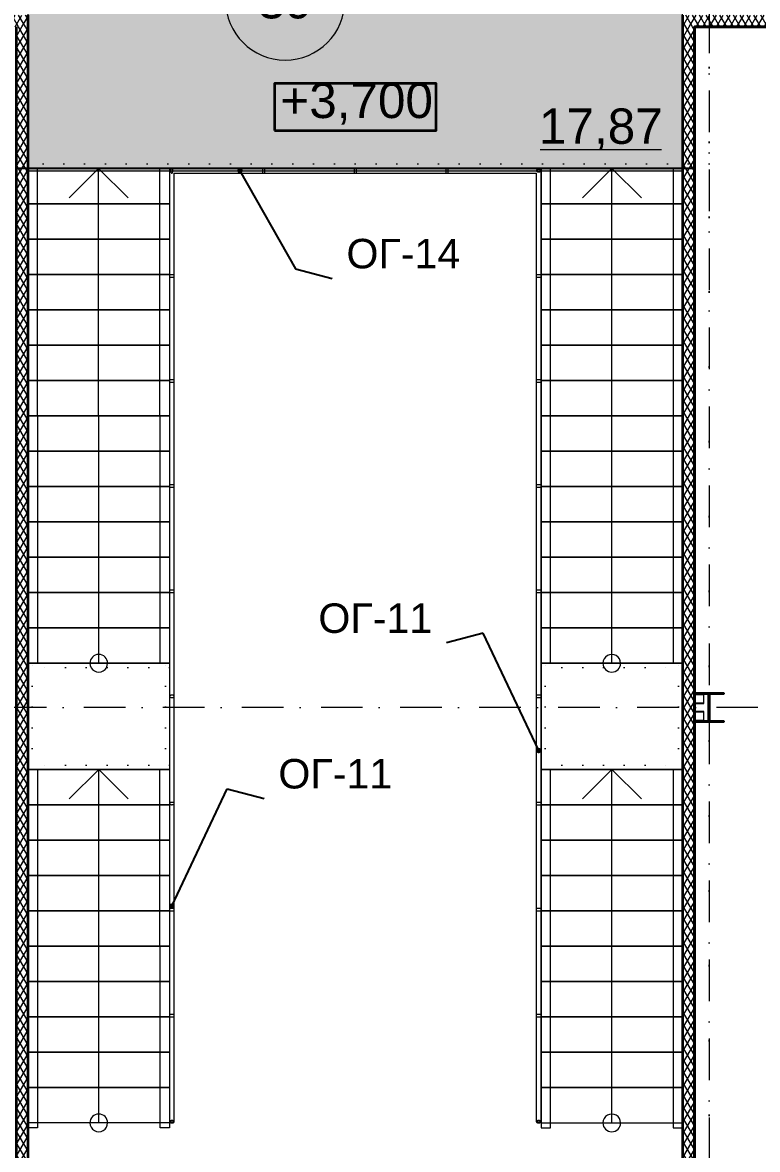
# Model space of a CAD drawing. Header units: millimetres. Extents: x -10605 to 103276, y -15987 to 52426.
# Drawn here: x 46179 to 52410, y 2250 to 11812 of the extents above; entities that cross this region are included whole.
import ezdxf
from ezdxf.enums import TextEntityAlignment as Align

# ---------------------------------------------------------------- set-up
doc = ezdxf.new("R2010")
doc.units = ezdxf.units.MM
doc.header["$MEASUREMENT"] = 0
for name, pattern in [('Dot & Dashed', [670.277762, 352.777767, -176.388884, 0, -141.111112]), ('Крупный пунктир', [634.99999, 0, -634.99999]), ('Пунктирная', [176.388884, 0, -176.388884])]:
    doc.linetypes.add(name, pattern=pattern)
for name, color, linetype, lineweight in [('0_Ном._пера__200', 7, 'Continuous', 0), ('0_Ном._пера__98', 7, 'Continuous', 25), ('Лестницы_Ном._пера__100', 7, 'Continuous', 9), ('Металлический каркас здания_Ном._пера__200', 7, 'Continuous', 0), ('Металлический каркас здания_Ном._пера__98', 7, 'Continuous', 25), ('Металлический каркас здания_Ном._пера__99', 7, 'Continuous', 15), ('Оси_Ном._пера__200', 7, 'Continuous', 0), ('Отделочный_маркеры отделки_Ном._пера__200', 7, 'Continuous', 0), ('Паспорта Зон Archicad_Ном._пера__100', 7, 'Continuous', 9), ('Стены _Ном._пера__97', 7, 'Continuous', 35), ('Стены _Ном._пера__98', 7, 'Continuous', 25)]:
    doc.layers.add(name, color=color, linetype=linetype, lineweight=lineweight)
for name, color, linetype, lineweight, true_color in [('0_Ном._пера__92', 7, 'Continuous', 20, 0xc2e9e9e9), ('Зоны_Ном._пера__121', 7, 'Continuous', 35, 0xc2deab72), ('Зоны_Ном._пера__2', 7, 'Continuous', 0, 0xc2747474)]:
    doc.layers.add(name, color=color, linetype=linetype, lineweight=lineweight, true_color=true_color)
for name, color, linetype in [('Зоны', 7, 'Continuous'), ('Лестницы', 7, 'Continuous'), ('Металлический каркас здания', 7, 'Continuous'), ('Оси', 7, 'Continuous'), ('Стены', 7, 'Continuous')]:
    doc.layers.add(name, color=color, linetype=linetype)
doc.styles.add('РЎР“Р•РќР•Р\xa0РР\xa0_РЎРўРР›Р¬_1', font='arial.ttf')
doc.dimstyles.new('СГЕНЕРИР_СТИЛЬ__1', dxfattribs={"dimtxt": 0.18, "dimasz": 91.2, "dimexe": 0.18, "dimexo": 0.0625, "dimgap": 0.09, "dimtad": 0, "dimtih": 1, "dimtoh": 1, "dimdec": 4, "dimzin": 0, "dimdsep": 46, "dimcen": 0.09, "dimadec": 0, "dimazin": 0, "dimtfac": 1, "dimtdec": 4, "dimtmove": 0, "dimatfit": 3, "dimldrblk": 'ARROWHEAD_11', "dimfxl": 1, "dimtolj": 1, "dimtzin": 0, "dimarcsym": 0})
pattern_1 = [(60, (0, 0), (-43.30127, 25), []), (120, (0, 0), (43.30127, 25), [])]
pattern_2 = [(90, (0, 0), (-60, 0), [])]

# ---------------------------------------------------------------- blocks, each defined once
blk = doc.blocks.new('Перекрытие_1', base_point=(98125, 40125))
at = {"layer": '0_Ном._пера__200', "color": 7, "linetype": 'Continuous', "lineweight": 0, "flags": 128}
blk.add_lwpolyline([(98125, 40125), (51875, 40125), (51875, 29425), (46122.5, 29425), (46122.5, 40125), (-125, 40125), (-125, -125), (46125, -125), (46125, 10574.9), (51875, 10574.9), (51875, -125), (98125, -125)], close=True, dxfattribs=at)
blk = doc.blocks.new('Стена_2', base_point=(46125, -125))
at = {"layer": 'Стены', "linetype": 'Continuous', "lineweight": 0, "true_color": 0x000000}
h = blk.add_hatch(dxfattribs=at)
h.set_pattern_fill('Batt_Insulation__3_', color=18, style=0, pattern_type=2)
h.set_pattern_definition(pattern_1)
h.paths.add_polyline_path([(46225, -125), (46225, 11775), (46125, 11775), (46125, -125)])
at = {"layer": 'Стены _Ном._пера__97', "color": 7, "linetype": 'Continuous', "lineweight": 35, "flags": 128}
for points in [[(46125, 11775), (46125, -125)], [(46225, -125), (46225, 11775)]]:
    blk.add_lwpolyline(points, dxfattribs=at)
blk = doc.blocks.new('Стена_5', base_point=(51875, 11775))
at = {"layer": 'Стены', "linetype": 'Continuous', "lineweight": 0, "true_color": 0x000000}
h = blk.add_hatch(dxfattribs=at)
h.set_pattern_fill('Batt_Insulation__3_', color=18, style=0, pattern_type=2)
h.set_pattern_definition(pattern_1)
h.paths.add_polyline_path([(51775, 11775), (51775, -125), (51875, -125), (51875, 11775)])
at = {"layer": 'Стены _Ном._пера__97', "color": 7, "linetype": 'Continuous', "lineweight": 35, "flags": 128}
for points in [[(51775, 11775), (51775, -125)], [(51875, -125), (51875, 11775)]]:
    blk.add_lwpolyline(points, dxfattribs=at)
blk = doc.blocks.new('Конструктор Кровли 27')
at = {"layer": '0_Ном._пера__92', "color": 254, "linetype": 'Continuous', "lineweight": 20, "true_color": 0xe9e9e9, "flags": 128}
blk.add_lwpolyline([(0, 46122.5), (0, 0), (40000, 0), (40000, 46125), (29425.1, 46125), (29425.1, 51875), (40000, 51875), (40000, 98000), (0, 98000), (0, 51875), (10575, 51875), (10575, 46122.5)], close=True, dxfattribs=at)
blk = doc.blocks.new('Колонна SHS ГК 27')
at = {"layer": 'Металлический каркас здания_Ном._пера__99', "linetype": 'Continuous', "lineweight": 0, "true_color": 0xffffff}
h = blk.add_hatch(dxfattribs=at)
h.set_pattern_fill('Barabбs_tйglakц_бllу', style=0, pattern_type=2)
h.set_pattern_definition(pattern_2)
h.paths.add_polyline_path([(-40, -40), (40, -40), (40, 40), (-40, 40)])
h.paths.add_polyline_path([(-36.4, -36.4), (-36.4, 36.4), (36.4, 36.4), (36.4, -36.4)], flags=0)
at = {"layer": 'Металлический каркас здания_Ном._пера__99', "color": 7, "linetype": 'Continuous', "lineweight": 15}
for p, q in [((40, 40), (-40, 40)), ((-40, 40), (-40, -40)), ((-36.4, -36.4), (-36.4, 36.4)), ((-36.4, 36.4), (36.4, 36.4)), ((36.4, 36.4), (36.4, -36.4)), ((40, -40), (40, 40)), ((-40, -40), (40, -40)), ((36.4, -36.4), (-36.4, -36.4))]:
    blk.add_line(p, q, dxfattribs=at)
blk = doc.blocks.new('Швеллеp 8240-89 27')
at = {"layer": 'Металлический каркас здания_Ном._пера__200', "color": 7, "linetype": 'Пунктирная', "lineweight": 0}
blk.add_line((0, 0), (6000, 0), dxfattribs=at)
blk = doc.blocks.new('Швеллеp 8240-89 27_2')
at = {"layer": 'Металлический каркас здания_Ном._пера__200', "color": 7, "linetype": 'Пунктирная', "lineweight": 0}
blk.add_line((0, 0), (1200, 0), dxfattribs=at)
blk = doc.blocks.new('Швеллеp 8240-89 27_3')
at = {"layer": 'Металлический каркас здания_Ном._пера__200', "color": 7, "linetype": 'Пунктирная', "lineweight": 0}
blk.add_line((0, 0), (900, 0), dxfattribs=at)
blk = doc.blocks.new('Лестничная площадка_39_36', base_point=(49000, 12159.5))
at = {"layer": 'Зоны_Ном._пера__2', "linetype": 'Continuous', "lineweight": 0, "true_color": 0x1d1d1d}
blk.add_hatch(color=250, dxfattribs=at).paths.add_polyline_path([(46224.4, 13775), (46224.4, 10554.9), (51775, 10554.9), (51775, 13775)])
at = {"layer": 'Паспорта Зон Archicad_Ном._пера__100', "color": 7, "linetype": 'Continuous', "lineweight": 9}
blk.add_line((50567.4, 10733.9), (51597, 10733.9), dxfattribs=at)
for start, end in [(0, 180), (180, 0)]:
    blk.add_arc((48406.1, 12000), 505.7, start, end, dxfattribs=at)
at = {"layer": 'Паспорта Зон Archicad_Ном._пера__100', "color": 7, "lineweight": 9, "style": 'РЎР“Р•РќР•Р\xa0РР\xa0_РЎРўРР›Р¬_1'}
for tag, p in [('ROOM_NUMBER', (48406.1, 11997.4)), ('ROOM_AREA', (51082.2, 10933.3))]:
    blk.add_attdef(tag, text='', height=300, dxfattribs=at).set_placement(p, align=Align.MIDDLE_CENTER)
blk = doc.blocks.new('Перекрытие_23', base_point=(46224.7, 6375))
at = {"layer": '0_Ном._пера__200', "color": 7, "linetype": 'Continuous', "lineweight": 0, "flags": 128}
blk.add_lwpolyline([(46224.7, 6375), (47424.7, 6375.1), (47424.8, 5475.1), (46224.8, 5475.1)], close=True, dxfattribs=at)
blk = doc.blocks.new('Перекрытие_24', base_point=(51775.3, 6375))
at = {"layer": '0_Ном._пера__200', "color": 7, "linetype": 'Continuous', "lineweight": 0, "flags": 128}
blk.add_lwpolyline([(51775.3, 6375), (50575.3, 6375.1), (50575.2, 5475.1), (51775.2, 5475.1)], close=True, dxfattribs=at)
blk = doc.blocks.new('Лестница_7')
at = {"layer": 'Лестницы_Ном._пера__100', "color": 7, "linetype": 'Continuous', "lineweight": 9}
for p, q in [((46224.2, 5475), (47424.2, 5475.4)), ((46225.1, 2475), (46224.2, 5475)), ((46224.2, 5475), (46304.2, 5475)), ((46224.3, 5175), (46224.2, 5475)), ((46304.2, 5475), (46305.1, 2475)), ((46824.2, 5475.2), (46574.3, 5225.1)), ((46824.3, 5175.2), (46824.2, 5475.2)), ((47074.3, 5225.2), (46824.2, 5475.2)), ((47344.2, 5475.3), (47424.2, 5475.4)), ((47345.1, 2475.4), (47344.2, 5475.3)), ((47424.2, 5475.4), (47425.1, 2475.4)), ((47424.2, 5475.4), (47424.3, 5175.4)), ((46224.3, 5175), (47424.3, 5175.4)), ((47424.3, 5175.4), (46224.3, 5175)), ((46224.4, 4875), (46224.3, 5175)), ((46825, 2775.2), (46824.3, 5175.2)), ((47424.3, 5175.4), (47424.4, 4875.4)), ((46224.4, 4875), (47424.4, 4875.4)), ((47424.4, 4875.4), (46224.4, 4875)), ((46224.4, 4575), (46224.4, 4875)), ((47424.4, 4875.4), (47424.4, 4575.4)), ((46224.4, 4575), (47424.4, 4575.4)), ((47424.4, 4575.4), (46224.4, 4575)), ((46224.5, 4275), (46224.4, 4575)), ((47424.4, 4575.4), (47424.5, 4275.4)), ((46224.5, 4275), (47424.5, 4275.4)), ((47424.5, 4275.4), (46224.5, 4275)), ((46224.6, 3975), (46224.5, 4275)), ((47424.5, 4275.4), (47424.6, 3975.4)), ((46224.6, 3975), (47424.6, 3975.4)), ((47424.6, 3975.4), (46224.6, 3975)), ((46224.7, 3675), (46224.6, 3975)), ((47424.6, 3975.4), (47424.7, 3675.4)), ((46224.7, 3675), (47424.7, 3675.4)), ((47424.7, 3675.4), (46224.7, 3675)), ((46224.8, 3375), (46224.7, 3675)), ((47424.7, 3675.4), (47424.8, 3375.4)), ((46224.8, 3375), (47424.8, 3375.4)), ((47424.8, 3375.4), (46224.8, 3375)), ((46224.9, 3075), (46224.8, 3375)), ((47424.8, 3375.4), (47424.9, 3075.4)), ((46224.9, 3075), (47424.9, 3075.4)), ((47424.9, 3075.4), (46224.9, 3075)), ((46225, 2775), (46224.9, 3075)), ((47424.9, 3075.4), (47425, 2775.4)), ((46225, 2775), (47425, 2775.4)), ((47425, 2775.4), (46225, 2775)), ((46225.1, 2475), (46225, 2775)), ((46825.1, 2475.2), (46825, 2775.2)), ((47425, 2775.4), (47425.1, 2475.4)), ((47425.1, 2475.4), (46225.1, 2475)), ((46225.1, 2434.3), (46225.1, 2475)), ((46305.1, 2434.3), (46225.1, 2434.3)), ((46305.1, 2475), (46305.1, 2434.3)), ((47345.1, 2475.3), (47345.1, 2475.4)), ((47345.1, 2434.6), (47345.1, 2475.3)), ((47425.1, 2434.6), (47345.1, 2434.6)), ((47425.1, 2475.4), (47425.1, 2475.4)), ((47425.1, 2475.4), (47425.1, 2434.6)), ((47425.1, 2475.4), (47425.1, 2475.4))]:
    blk.add_line(p, q, dxfattribs=at)
for start, end in [(0.00869, 180.00869), (180.00869, 0.00869)]:
    blk.add_arc((46825.1, 2475.2), 75, start, end, dxfattribs=at)
blk = doc.blocks.new('Лестница_8')
at = {"layer": 'Лестницы_Ном._пера__100', "color": 7, "linetype": 'Continuous', "lineweight": 9}
for p, q in [((46223.8, 10575), (47423.8, 10575.4)), ((46225.1, 6376), (46223.8, 10575)), ((46223.8, 10575), (46303.8, 10575)), ((46223.9, 10275), (46223.8, 10575)), ((46303.8, 10575), (46305.1, 6376)), ((46823.8, 10575.2), (46573.9, 10325.1)), ((46823.9, 10275.2), (46823.8, 10575.2)), ((47073.9, 10325.2), (46823.8, 10575.2)), ((47343.8, 10575.3), (47423.8, 10575.4)), ((47345.1, 6376.3), (47343.8, 10575.3)), ((47423.8, 10575.4), (47425.1, 6376.4)), ((47423.8, 10575.4), (47423.9, 10275.4)), ((46223.9, 10275), (47423.9, 10275.4)), ((47423.9, 10275.4), (46223.9, 10275)), ((46224, 9975), (46223.9, 10275)), ((46825, 6675.2), (46823.9, 10275.2)), ((47423.9, 10275.4), (47424, 9975.4)), ((46224, 9975), (47424, 9975.4)), ((47424, 9975.4), (46224, 9975)), ((46224.1, 9675), (46224, 9975)), ((47424, 9975.4), (47424.1, 9675.4)), ((46224.1, 9675), (47424.1, 9675.4)), ((47424.1, 9675.4), (46224.1, 9675)), ((46224.2, 9375), (46224.1, 9675)), ((47424.1, 9675.4), (47424.2, 9375.4)), ((46224.2, 9375), (47424.2, 9375.4)), ((47424.2, 9375.4), (46224.2, 9375)), ((46224.3, 9075), (46224.2, 9375)), ((47424.2, 9375.4), (47424.3, 9075.4)), ((46224.3, 9075), (47424.3, 9075.4)), ((47424.3, 9075.4), (46224.3, 9075)), ((46224.4, 8775), (46224.3, 9075)), ((47424.3, 9075.4), (47424.4, 8775.4)), ((46224.4, 8775), (47424.4, 8775.4)), ((47424.4, 8775.4), (46224.4, 8775)), ((46224.4, 8475), (46224.4, 8775)), ((47424.4, 8775.4), (47424.4, 8475.4)), ((46224.4, 8475), (47424.4, 8475.4)), ((47424.4, 8475.4), (46224.4, 8475)), ((46224.5, 8175), (46224.4, 8475)), ((47424.4, 8475.4), (47424.5, 8175.4)), ((46224.5, 8175), (47424.5, 8175.4)), ((47424.5, 8175.4), (46224.5, 8175)), ((46224.6, 7875), (46224.5, 8175)), ((47424.5, 8175.4), (47424.6, 7875.4)), ((46224.6, 7875), (47424.6, 7875.4)), ((47424.6, 7875.4), (46224.6, 7875)), ((46224.7, 7575), (46224.6, 7875)), ((47424.6, 7875.4), (47424.7, 7575.4)), ((46224.7, 7575), (47424.7, 7575.4)), ((47424.7, 7575.4), (46224.7, 7575)), ((46224.8, 7275), (46224.7, 7575)), ((47424.7, 7575.4), (47424.8, 7275.4)), ((46224.8, 7275), (47424.8, 7275.4)), ((47424.8, 7275.4), (46224.8, 7275)), ((46224.9, 6975), (46224.8, 7275)), ((47424.8, 7275.4), (47424.9, 6975.4)), ((46224.9, 6975), (47424.9, 6975.4)), ((47424.9, 6975.4), (46224.9, 6975)), ((46225, 6675), (46224.9, 6975)), ((47424.9, 6975.4), (47425, 6675.4)), ((46225, 6675), (47425, 6675.4)), ((47425, 6675.4), (46225, 6675)), ((46225.1, 6375), (46225, 6675)), ((46825.1, 6375.2), (46825, 6675.2)), ((47425, 6675.4), (47425.1, 6375.4)), ((46305.1, 6376), (46225.1, 6376)), ((47425.1, 6375.4), (46225.1, 6375)), ((47425.1, 6376.4), (47345.1, 6376.3)), ((47425.1, 6375.4), (47425.1, 6375.4))]:
    blk.add_line(p, q, dxfattribs=at)
for start, end in [(0.00869, 180.00869), (180.00869, 0.00869)]:
    blk.add_arc((46825.1, 6375.2), 75, start, end, dxfattribs=at)
blk = doc.blocks.new('Лестница_9')
at = {"layer": 'Лестницы_Ном._пера__100', "color": 7, "linetype": 'Continuous', "lineweight": 9}
for p, q in [((50575.8, 5475.4), (50574.9, 2475.4)), ((50575.8, 5475.4), (50575.7, 5175.4)), ((50655.8, 5475.3), (50575.8, 5475.4)), ((51775.8, 5475), (50575.8, 5475.4)), ((50654.9, 2475.4), (50655.8, 5475.3)), ((50925.7, 5225.2), (51175.8, 5475.2)), ((51175.7, 5175.2), (51175.8, 5475.2)), ((51175.8, 5475.2), (51425.7, 5225.1)), ((51695.8, 5475), (51694.9, 2475)), ((51775.8, 5475), (51695.8, 5475)), ((51774.9, 2475), (51775.8, 5475)), ((51775.7, 5175), (51775.8, 5475)), ((50575.7, 5175.4), (50575.6, 4875.4)), ((51775.7, 5175), (50575.7, 5175.4)), ((50575.7, 5175.4), (51775.7, 5175)), ((51175, 2775.2), (51175.7, 5175.2)), ((51775.6, 4875), (51775.7, 5175)), ((51775.6, 4875), (50575.6, 4875.4)), ((50575.6, 4875.4), (50575.6, 4575.4)), ((50575.6, 4875.4), (51775.6, 4875)), ((51775.6, 4575), (51775.6, 4875)), ((50575.6, 4575.4), (50575.5, 4275.4)), ((51775.6, 4575), (50575.6, 4575.4)), ((50575.6, 4575.4), (51775.6, 4575)), ((51775.5, 4275), (51775.6, 4575)), ((50575.5, 4275.4), (50575.4, 3975.4)), ((51775.5, 4275), (50575.5, 4275.4)), ((50575.5, 4275.4), (51775.5, 4275)), ((51775.4, 3975), (51775.5, 4275)), ((50575.4, 3975.4), (50575.3, 3675.4)), ((51775.4, 3975), (50575.4, 3975.4)), ((50575.4, 3975.4), (51775.4, 3975)), ((51775.3, 3675), (51775.4, 3975)), ((50575.3, 3675.4), (50575.2, 3375.4)), ((51775.3, 3675), (50575.3, 3675.4)), ((50575.3, 3675.4), (51775.3, 3675)), ((51775.2, 3375), (51775.3, 3675)), ((50575.2, 3375.4), (50575.1, 3075.4)), ((51775.2, 3375), (50575.2, 3375.4)), ((50575.2, 3375.4), (51775.2, 3375)), ((51775.1, 3075), (51775.2, 3375)), ((50575.1, 3075.4), (50575, 2775.4)), ((51775.1, 3075), (50575.1, 3075.4)), ((50575.1, 3075.4), (51775.1, 3075)), ((51775, 2775), (51775.1, 3075)), ((50575, 2775.4), (50574.9, 2475.4)), ((51775, 2775), (50575, 2775.4)), ((50575, 2775.4), (51775, 2775)), ((51174.9, 2475.2), (51175, 2775.2)), ((51774.9, 2475), (51775, 2775)), ((50574.9, 2475.4), (50574.9, 2475.4)), ((50574.9, 2475.4), (50574.9, 2434.6)), ((50574.9, 2475.4), (50574.9, 2475.4)), ((50574.9, 2475.4), (51774.9, 2475)), ((50574.9, 2434.6), (50654.9, 2434.6)), ((50654.9, 2475.3), (50654.9, 2475.4)), ((50654.9, 2434.6), (50654.9, 2475.3)), ((51694.9, 2475), (51694.9, 2434.3)), ((51694.9, 2434.3), (51774.9, 2434.3)), ((51774.9, 2434.3), (51774.9, 2475))]:
    blk.add_line(p, q, dxfattribs=at)
for start, end in [(359.99131, 179.99131), (179.99131, 359.99131)]:
    blk.add_arc((51174.9, 2475.2), 75, start, end, dxfattribs=at)
blk = doc.blocks.new('Лестница_10')
at = {"layer": 'Лестницы_Ном._пера__100', "color": 7, "linetype": 'Continuous', "lineweight": 9}
for p, q in [((50576.2, 10575.4), (50574.9, 6376.4)), ((50576.2, 10575.4), (50576.1, 10275.4)), ((50656.2, 10575.3), (50576.2, 10575.4)), ((51776.2, 10575), (50576.2, 10575.4)), ((50654.9, 6376.3), (50656.2, 10575.3)), ((50926.1, 10325.2), (51176.2, 10575.2)), ((51176.1, 10275.2), (51176.2, 10575.2)), ((51176.2, 10575.2), (51426.1, 10325.1)), ((51696.2, 10575), (51694.9, 6376)), ((51776.2, 10575), (51696.2, 10575)), ((51774.9, 6376), (51776.2, 10575)), ((51776.1, 10275), (51776.2, 10575)), ((50576.1, 10275.4), (50576, 9975.4)), ((51776.1, 10275), (50576.1, 10275.4)), ((50576.1, 10275.4), (51776.1, 10275)), ((51175, 6675.2), (51176.1, 10275.2)), ((51776, 9975), (51776.1, 10275)), ((50576, 9975.4), (50575.9, 9675.4)), ((51776, 9975), (50576, 9975.4)), ((50576, 9975.4), (51776, 9975)), ((51775.9, 9675), (51776, 9975)), ((50575.9, 9675.4), (50575.8, 9375.4)), ((51775.9, 9675), (50575.9, 9675.4)), ((50575.9, 9675.4), (51775.9, 9675)), ((51775.8, 9375), (51775.9, 9675)), ((50575.8, 9375.4), (50575.7, 9075.4)), ((51775.8, 9375), (50575.8, 9375.4)), ((50575.8, 9375.4), (51775.8, 9375)), ((51775.7, 9075), (51775.8, 9375)), ((50575.7, 9075.4), (50575.6, 8775.4)), ((51775.7, 9075), (50575.7, 9075.4)), ((50575.7, 9075.4), (51775.7, 9075)), ((51775.6, 8775), (51775.7, 9075)), ((51775.6, 8775), (50575.6, 8775.4)), ((50575.6, 8775.4), (50575.6, 8475.4)), ((50575.6, 8775.4), (51775.6, 8775)), ((51775.6, 8475), (51775.6, 8775)), ((50575.6, 8475.4), (50575.5, 8175.4)), ((51775.6, 8475), (50575.6, 8475.4)), ((50575.6, 8475.4), (51775.6, 8475)), ((51775.5, 8175), (51775.6, 8475)), ((50575.5, 8175.4), (50575.4, 7875.4)), ((51775.5, 8175), (50575.5, 8175.4)), ((50575.5, 8175.4), (51775.5, 8175)), ((51775.4, 7875), (51775.5, 8175)), ((50575.4, 7875.4), (50575.3, 7575.4)), ((51775.4, 7875), (50575.4, 7875.4)), ((50575.4, 7875.4), (51775.4, 7875)), ((51775.3, 7575), (51775.4, 7875)), ((50575.3, 7575.4), (50575.2, 7275.4)), ((51775.3, 7575), (50575.3, 7575.4)), ((50575.3, 7575.4), (51775.3, 7575)), ((51775.2, 7275), (51775.3, 7575)), ((50575.2, 7275.4), (50575.1, 6975.4)), ((51775.2, 7275), (50575.2, 7275.4)), ((50575.2, 7275.4), (51775.2, 7275)), ((51775.1, 6975), (51775.2, 7275)), ((50575.1, 6975.4), (50575, 6675.4)), ((51775.1, 6975), (50575.1, 6975.4)), ((50575.1, 6975.4), (51775.1, 6975)), ((51775, 6675), (51775.1, 6975)), ((50575, 6675.4), (50574.9, 6375.4)), ((51775, 6675), (50575, 6675.4)), ((50575, 6675.4), (51775, 6675)), ((51174.9, 6375.2), (51175, 6675.2)), ((51774.9, 6375), (51775, 6675)), ((50574.9, 6376.4), (50654.9, 6376.3)), ((50574.9, 6375.4), (50574.9, 6375.4)), ((50574.9, 6375.4), (51774.9, 6375)), ((51694.9, 6376), (51774.9, 6376))]:
    blk.add_line(p, q, dxfattribs=at)
for start, end in [(359.99131, 179.99131), (179.99131, 359.99131)]:
    blk.add_arc((51174.9, 6375.2), 75, start, end, dxfattribs=at)
blk = doc.blocks.new('Стена_84', base_point=(51775, 11775))
at = {"layer": 'Стены', "linetype": 'Continuous', "lineweight": 0, "true_color": 0x000000}
h = blk.add_hatch(dxfattribs=at)
h.set_pattern_fill('Batt_Insulation__3_', color=18, style=0, pattern_type=2)
h.set_pattern_definition(pattern_1)
h.paths.add_polyline_path([(51775, 11775), (54495, 11775), (54495, 11875), (51775, 11875)])
at = {"layer": 'Стены _Ном._пера__97', "color": 7, "linetype": 'Continuous', "lineweight": 35, "flags": 128}
for points in [[(51775, 11875), (51775, 11775)], [(51875, 11775), (54495, 11775)]]:
    blk.add_lwpolyline(points, dxfattribs=at)
blk = doc.blocks.new('Стена_88', base_point=(46225, 11775))
at = {"layer": 'Стены', "linetype": 'Continuous', "lineweight": 0, "true_color": 0x000000}
h = blk.add_hatch(dxfattribs=at)
h.set_pattern_fill('Batt_Insulation__3_', color=18, style=0, pattern_type=2)
h.set_pattern_definition(pattern_1)
h.paths.add_polyline_path([(46225, 11875), (43505, 11875), (43505, 11775), (46225, 11775)])
at = {"layer": 'Стены _Ном._пера__97', "color": 7, "linetype": 'Continuous', "lineweight": 35, "flags": 128}
blk.add_lwpolyline([(46225, 11775), (46225, 11875)], dxfattribs=at)
blk = doc.blocks.new('Ограждение_3')
at = {"layer": 'Лестницы_Ном._пера__100', "color": 7, "linetype": 'Continuous', "lineweight": 9}
for p, q in [((50575, 10575), (47424.4, 10575)), ((50575, 10575), (47424.4, 10575)), ((47424.4, 10575), (47424.7, 6094.8)), ((47424.4, 10575), (47424.7, 6094.8)), ((50575, 10575), (47424.4, 10575)), ((47424.4, 10575), (47424.7, 6094.8)), ((50575, 10575), (47424.4, 10575)), ((50575, 10575), (47424.4, 10575)), ((47424.4, 10575), (47424.7, 6094.8)), ((47424.4, 10575), (47424.7, 6094.8)), ((47464.4, 10535), (50535, 10535)), ((47464.4, 10535), (50535, 10535)), ((47464.7, 6094.8), (47464.4, 10535)), ((47464.7, 6094.8), (47464.4, 10535)), ((47464.4, 10535), (50535, 10535)), ((47464.7, 6094.8), (47464.4, 10535)), ((47464.4, 10535), (50535, 10535)), ((47464.4, 10535), (50535, 10535)), ((47464.7, 6094.8), (47464.4, 10535)), ((47464.7, 6094.8), (47464.4, 10535)), ((50535, 10535), (50535, 6094.8)), ((50535, 10535), (50535, 6094.8)), ((50535, 10535), (50535, 6094.8)), ((50535, 10535), (50535, 6094.8)), ((50535, 10535), (50535, 6094.8)), ((50575, 6094.8), (50575, 10575)), ((50575, 6094.8), (50575, 10575)), ((50575, 6094.8), (50575, 10575)), ((50575, 6094.8), (50575, 10575)), ((50575, 6094.8), (50575, 10575)), ((47424.7, 6094.8), (47424.8, 5185.4)), ((47424.7, 6094.8), (47424.8, 5185.4)), ((47424.7, 6094.8), (47424.8, 5185.4)), ((47424.7, 6094.8), (47424.8, 5185.4)), ((47424.7, 6094.8), (47424.8, 5185.4)), ((47464.8, 5185.4), (47464.7, 6094.8)), ((47464.8, 5185.4), (47464.7, 6094.8)), ((47464.8, 5185.4), (47464.7, 6094.8)), ((47464.8, 5185.4), (47464.7, 6094.8)), ((47464.8, 5185.4), (47464.7, 6094.8)), ((50535, 6094.8), (50535, 5185.4)), ((50535, 6094.8), (50535, 5185.4)), ((50535, 6094.8), (50535, 5185.4)), ((50535, 6094.8), (50535, 5185.4)), ((50535, 6094.8), (50535, 5185.4)), ((50575, 5185.4), (50575, 6094.8)), ((50575, 5185.4), (50575, 6094.8)), ((50575, 5185.4), (50575, 6094.8)), ((50575, 5185.4), (50575, 6094.8)), ((50575, 5185.4), (50575, 6094.8)), ((47424.8, 5185.4), (47425.1, 2485.4)), ((47424.8, 5185.4), (47425.1, 2485.4)), ((47424.8, 5185.4), (47425.1, 2485.4)), ((47424.8, 5185.4), (47425.1, 2485.4)), ((47424.8, 5185.4), (47425.1, 2485.4)), ((47465.1, 2485.4), (47464.8, 5185.4)), ((47465.1, 2485.4), (47464.8, 5185.4)), ((47465.1, 2485.4), (47464.8, 5185.4)), ((47465.1, 2485.4), (47464.8, 5185.4)), ((47465.1, 2485.4), (47464.8, 5185.4)), ((50535, 5185.4), (50535, 2485.4)), ((50535, 5185.4), (50535, 2485.4)), ((50535, 5185.4), (50535, 2485.4)), ((50535, 5185.4), (50535, 2485.4)), ((50535, 5185.4), (50535, 2485.4)), ((50575, 2485.4), (50575, 5185.4)), ((50575, 2485.4), (50575, 5185.4)), ((50575, 2485.4), (50575, 5185.4)), ((50575, 2485.4), (50575, 5185.4)), ((50575, 2485.4), (50575, 5185.4)), ((47425.1, 2485.4), (47465.1, 2485.4)), ((47425.1, 2485.4), (47465.1, 2485.4)), ((47425.1, 2485.4), (47465.1, 2485.4)), ((47425.1, 2485.4), (47465.1, 2485.4)), ((47425.1, 2485.4), (47465.1, 2485.4)), ((50535, 2485.4), (50575, 2485.4)), ((50535, 2485.4), (50575, 2485.4)), ((50535, 2485.4), (50575, 2485.4)), ((50535, 2485.4), (50575, 2485.4)), ((50535, 2485.4), (50575, 2485.4))]:
    blk.add_line(p, q, dxfattribs=at)
at = {"layer": 'Лестницы_Ном._пера__100', "color": 7, "linetype": 'Continuous', "lineweight": 9, "flags": 128}
for points in [[(47444.4, 10575), (47442.6, 10574.7), (47440.9, 10573.8), (47439.4, 10572.3), (47437.9, 10570.3), (47436.7, 10567.9), (47435.7, 10565), (47435, 10561.8), (47434.5, 10558.5), (47434.4, 10555), (47434.5, 10551.5), (47435, 10548.2), (47435.7, 10545), (47436.7, 10542.1), (47437.9, 10539.7), (47439.4, 10537.7), (47440.9, 10536.2), (47442.6, 10535.3), (47444.4, 10535), (47446.1, 10535.3), (47447.8, 10536.2), (47449.4, 10537.7), (47450.8, 10539.7), (47452, 10542.1), (47453, 10545), (47453.8, 10548.2), (47454.2, 10551.5), (47454.4, 10555), (47454.2, 10558.5), (47453.8, 10561.8), (47453, 10565), (47452, 10567.9), (47450.8, 10570.3), (47449.4, 10572.3), (47447.8, 10573.8), (47446.1, 10574.7)], [(48232, 10535), (48232, 10575), (48212, 10575), (48212, 10535)], [(49009.7, 10535), (49009.7, 10575), (48989.7, 10575), (48989.7, 10535)], [(49787.3, 10535), (49787.3, 10575), (49767.3, 10575), (49767.3, 10535)], [(50575, 10555), (50574.7, 10556.7), (50573.8, 10558.4), (50572.3, 10560), (50570.3, 10561.4), (50567.9, 10562.7), (50565, 10563.7), (50561.8, 10564.4), (50558.5, 10564.8), (50555, 10565), (50551.5, 10564.8), (50548.2, 10564.4), (50545, 10563.7), (50542.1, 10562.7), (50539.7, 10561.4), (50537.7, 10560), (50536.2, 10558.4), (50535.3, 10556.7), (50535, 10555), (50535.3, 10553.3), (50536.2, 10551.6), (50537.7, 10550), (50539.7, 10548.6), (50542.1, 10547.3), (50545, 10546.3), (50548.2, 10545.6), (50551.5, 10545.2), (50555, 10545), (50558.5, 10545.2), (50561.8, 10545.6), (50565, 10546.3), (50567.9, 10547.3), (50570.3, 10548.6), (50572.3, 10550), (50573.8, 10551.6), (50574.7, 10553.3)], [(47464.4, 9673), (47424.4, 9673), (47424.4, 9653), (47464.4, 9653)], [(50535, 9653), (50575, 9653), (50575, 9673), (50535, 9673)], [(47464.5, 8780.9), (47424.5, 8780.9), (47424.5, 8760.9), (47464.5, 8760.9)], [(50535, 8760.9), (50575, 8760.9), (50575, 8780.9), (50535, 8780.9)], [(47464.6, 7888.9), (47424.6, 7888.9), (47424.6, 7868.9), (47464.6, 7868.9)], [(50535, 7868.9), (50575, 7868.9), (50575, 7888.9), (50535, 7888.9)], [(47464.6, 6996.9), (47424.6, 6996.9), (47424.6, 6976.9), (47464.6, 6976.9)], [(50535, 6976.9), (50575, 6976.9), (50575, 6996.9), (50535, 6996.9)], [(47424.7, 6094.8), (47425, 6093.1), (47425.9, 6091.4), (47427.4, 6089.8), (47429.4, 6088.4), (47431.9, 6087.2), (47434.7, 6086.2), (47437.9, 6085.4), (47441.2, 6085), (47444.7, 6084.8), (47448.2, 6085), (47451.6, 6085.4), (47454.7, 6086.2), (47457.6, 6087.2), (47460, 6088.4), (47462, 6089.8), (47463.5, 6091.4), (47464.4, 6093.1), (47464.7, 6094.8), (47464.4, 6096.6), (47463.5, 6098.3), (47462, 6099.8), (47460, 6101.3), (47457.6, 6102.5), (47454.7, 6103.5), (47451.6, 6104.2), (47448.2, 6104.7), (47444.7, 6104.8), (47441.2, 6104.7), (47437.9, 6104.2), (47434.7, 6103.5), (47431.9, 6102.5), (47429.4, 6101.3), (47427.4, 6099.8), (47425.9, 6098.3), (47425, 6096.6)], [(50535, 6084.8), (50575, 6084.8), (50575, 6104.8), (50535, 6104.8)], [(47424.8, 5185.4), (47425.1, 5183.6), (47426, 5181.9), (47427.5, 5180.4), (47429.5, 5178.9), (47431.9, 5177.7), (47434.8, 5176.7), (47437.9, 5176), (47441.3, 5175.5), (47444.8, 5175.4), (47448.3, 5175.5), (47451.6, 5176), (47454.8, 5176.7), (47457.6, 5177.7), (47460.1, 5178.9), (47462.1, 5180.4), (47463.6, 5181.9), (47464.5, 5183.6), (47464.8, 5185.4), (47464.5, 5187.1), (47463.6, 5188.8), (47462.1, 5190.4), (47460.1, 5191.8), (47457.6, 5193), (47454.8, 5194), (47451.6, 5194.8), (47448.3, 5195.2), (47444.8, 5195.4), (47441.3, 5195.2), (47437.9, 5194.8), (47434.8, 5194), (47431.9, 5193), (47429.5, 5191.8), (47427.5, 5190.4), (47426, 5188.8), (47425.1, 5187.1)], [(50535, 5175.4), (50575, 5175.4), (50575, 5195.4), (50535, 5195.4)], [(47464.9, 4295.4), (47424.9, 4295.4), (47424.9, 4275.4), (47464.9, 4275.4)], [(50535, 4275.4), (50575, 4275.4), (50575, 4295.4), (50535, 4295.4)], [(47465, 3395.4), (47425, 3395.4), (47425, 3375.4), (47465, 3375.4)], [(50535, 3375.4), (50575, 3375.4), (50575, 3395.4), (50535, 3395.4)], [(47425.1, 2485.4), (47425.4, 2483.6), (47426.3, 2482), (47427.7, 2480.4), (47429.7, 2478.9), (47432.2, 2477.7), (47435.1, 2476.7), (47438.2, 2476), (47441.6, 2475.5), (47445.1, 2475.4), (47448.5, 2475.5), (47451.9, 2476), (47455.1, 2476.7), (47457.9, 2477.7), (47460.4, 2479), (47462.4, 2480.4), (47463.9, 2482), (47464.8, 2483.6), (47465.1, 2485.4), (47464.8, 2487.1), (47463.9, 2488.8), (47462.4, 2490.4), (47460.4, 2491.8), (47457.9, 2493), (47455.1, 2494), (47451.9, 2494.8), (47448.5, 2495.2), (47445.1, 2495.4), (47441.6, 2495.2), (47438.2, 2494.8), (47435.1, 2494), (47432.2, 2493), (47429.7, 2491.8), (47427.7, 2490.4), (47426.3, 2488.8), (47425.4, 2487.1)], [(50575, 2485.4), (50574.7, 2487.1), (50573.8, 2488.8), (50572.3, 2490.4), (50570.3, 2491.8), (50567.9, 2493), (50565, 2494), (50561.8, 2494.8), (50558.5, 2495.2), (50555, 2495.4), (50551.5, 2495.2), (50548.2, 2494.8), (50545, 2494), (50542.1, 2493), (50539.7, 2491.8), (50537.7, 2490.4), (50536.2, 2488.8), (50535.3, 2487.1), (50535, 2485.4), (50535.3, 2483.6), (50536.2, 2482), (50537.7, 2480.4), (50539.7, 2478.9), (50542.1, 2477.7), (50545, 2476.7), (50548.2, 2476), (50551.5, 2475.5), (50555, 2475.4), (50558.5, 2475.5), (50561.8, 2476), (50565, 2476.7), (50567.9, 2477.7), (50570.3, 2478.9), (50572.3, 2480.4), (50573.8, 2482), (50574.7, 2483.6)]]:
    blk.add_lwpolyline(points, close=True, dxfattribs=at)
blk = doc.blocks.new('Колонна Универсальная 27')
at = {"layer": 'Металлический каркас здания_Ном._пера__98', "linetype": 'Continuous', "lineweight": 0, "true_color": 0xffffff}
h = blk.add_hatch(dxfattribs=at)
h.set_pattern_fill('Barabбs_tйglakц_бllу', style=0, pattern_type=2)
h.set_pattern_definition(pattern_2)
h.paths.add_polyline_path([(-125, -125), (125, -125), (125, -113), (4, -113), (4, 113), (125, 113), (125, 125), (-125, 125), (-125, 113), (-4, 113), (-4, -113), (-125, -113)])
at = {"layer": 'Металлический каркас здания_Ном._пера__98', "color": 7, "linetype": 'Continuous', "lineweight": 25}
for p, q in [((125, 125), (-125, 125)), ((-125, 125), (-125, 113)), ((-125, 113), (-4, 113)), ((-4, 113), (-4, -113)), ((4, -113), (4, 113)), ((4, 113), (125, 113)), ((125, 113), (125, 125)), ((-4, -113), (-125, -113)), ((-125, -113), (-125, -125)), ((-125, -125), (125, -125)), ((125, -113), (4, -113)), ((125, -125), (125, -113))]:
    blk.add_line(p, q, dxfattribs=at)
blk = doc.blocks.new('Стандартный Маркер Сетки')
at = {"layer": 'Оси_Ном._пера__200', "color": 7, "linetype": 'Dot & Dashed', "lineweight": 0}
blk.add_line((0, 0), (107805.4, 0), dxfattribs=at)
at = {"layer": 'Оси_Ном._пера__200', "color": 7, "lineweight": 0, "style": 'РЎР“Р•РќР•Р\xa0РР\xa0_РЎРўРР›Р¬_1'}
blk.add_attdef('AC_MarkerText_1', text='', height=300, dxfattribs=at).set_placement((108205.4, 150), align=Align.TOP_CENTER)
blk = doc.blocks.new('Двутавp К 26020-83 27')
at = {"layer": 'Металлический каркас здания_Ном._пера__98', "color": 7, "linetype": 'Крупный пунктир', "lineweight": 25}
blk.add_line((0, 0), (39875, 0), dxfattribs=at)
blk = doc.blocks.new('Отметка Уровня_1', base_point=(49000, 11096.2))
at = {"layer": 'Стены _Ном._пера__97', "color": 7, "linetype": 'Continuous', "lineweight": 35, "flags": 128}
blk.add_lwpolyline([(48315.1, 10896.2), (49684.9, 10896.2), (49684.9, 11296.2), (48315.1, 11296.2)], close=True, dxfattribs=at)
at = {"layer": 'Стены _Ном._пера__98', "color": 7, "lineweight": 25, "insert": (48365.1, 10946.2), "char_height": 300, "attachment_point": 7, "style": 'РЎР“Р•РќР•Р\xa0РР\xa0_РЎРўРР›Р¬_1'}
blk.add_mtext('\\A1;{\\pql;\\fArial|b0|i0|c204|p0;\\W1.000000;+3,700}', dxfattribs=at)
blk = doc.blocks.new('ARROWHEAD_11')
at = {"color": 0, "linetype": 'Continuous', "lineweight": 0}
blk.add_line((0, 0), (-1, 0), dxfattribs=at)
at = {"color": 0, "linetype": 'Continuous', "lineweight": 0, "const_width": 0.25, "flags": 128}
blk.add_lwpolyline([(-0.125, 0, 1), (0.125, 0, 1)], format="xyb", close=True, dxfattribs=at)
blk = doc.blocks.new('Крыша_1', base_point=(0, 0))
at = {"layer": '0_Ном._пера__98', "color": 7, "linetype": 'Continuous', "lineweight": 25, "flags": 128}
for points in [[(51875, 10574.9), (46125, 10574.9)], [(51875, 0), (51875, 10574.9)]]:
    blk.add_lwpolyline(points, dxfattribs=at)
blk = doc.blocks.new('Стандартный Маркер Сетки_5')
at = {"layer": 'Оси_Ном._пера__200', "color": 7, "linetype": 'Dot & Dashed', "lineweight": 0}
blk.add_line((0, 0), (55249, 0), dxfattribs=at)
at = {"layer": 'Оси_Ном._пера__200', "color": 7, "lineweight": 0, "style": 'РЎР“Р•РќР•Р\xa0РР\xa0_РЎРўРР›Р¬_1'}
blk.add_attdef('AC_MarkerText_1', text='', height=300, rotation=90, dxfattribs=at).set_placement((55430.4, -68.6), align=Align.TOP_CENTER)

msp = doc.modelspace()

# ---------------------------------------------------------------- linework, layer by layer
at = {"layer": 'Зоны_Ном._пера__121', "color": 43, "linetype": 'Continuous', "lineweight": 35, "true_color": 0xdeab72, "flags": 128}
msp.add_lwpolyline([(51875, -125), (57950.02889, -125), (57950.02889, 11775), (51875, 11775)], close=True, dxfattribs=at)
at = {"layer": 'Зоны_Ном._пера__2', "color": 8, "linetype": 'Continuous', "lineweight": 0, "true_color": 0x747474, "flags": 128}
msp.add_lwpolyline([(46224.41866, 13775), (46224.41866, 10554.89736), (51775.00589, 10554.89736), (51775.00589, 13775)], close=True, dxfattribs=at)

# ---------------------------------------------------------------- block references
at = {"color": 7, "linetype": 'Continuous', "lineweight": 0}
for name, p in [('Перекрытие_1', (98125.00021, 40125.00012)), ('Перекрытие_23', (46224.69943, 6375.00007)), ('Перекрытие_24', (51775.30071, 6375.00007))]:
    msp.add_blockref(name, p, dxfattribs=at)
at = {"color": 8, "linetype": 'Continuous', "lineweight": 0, "true_color": 0x747474, "zscale": 1000, "rotation": 270}
msp.add_blockref('Конструктор Кровли 27', (0, 40000.00005), dxfattribs=at)
at = {"color": 7, "linetype": 'Continuous', "lineweight": 25}
msp.add_blockref('Крыша_1', (0, 0), dxfattribs=at)
at = {"layer": 'Зоны', "color": 7, "linetype": 'Continuous', "lineweight": 9}
msp.add_blockref('Лестничная площадка_39_36', (49000.00007, 12159.54999), dxfattribs=at).add_auto_attribs({'ROOM_NUMBER': '39', 'ROOM_AREA': '17,87'})
at = {"layer": 'Лестницы', "color": 7, "linetype": 'Continuous', "lineweight": 9}
for name in ['Лестница_8', 'Лестница_10', 'Лестница_7', 'Лестница_9']:
    msp.add_blockref(name, (0, 0), dxfattribs=at)
at = {"layer": 'Лестницы', "color": 7, "linetype": 'Continuous', "lineweight": 50}
msp.add_blockref('Ограждение_3', (0, 0), dxfattribs=at)
at = {"layer": 'Металлический каркас здания', "color": 7, "linetype": 'Continuous', "lineweight": 9, "xscale": -1, "zscale": 1000}
for name, p, rotation in [('Двутавp К 26020-83 27', (52000, 0), 270), ('Швеллеp 8240-89 27_3', (46260.00014, 5475.04987), 270), ('Швеллеp 8240-89 27_2', (50575.24227, 6340.00007), 180), ('Швеллеp 8240-89 27_3', (50610.24227, 5475.04987), 270)]:
    msp.add_blockref(name, p, dxfattribs=dict(at, rotation=rotation))
for name, p in [('Швеллеp 8240-89 27', (52000.00007, 10613.00853)), ('Швеллеp 8240-89 27_2', (47424.75788, 5510.09165))]:
    msp.add_blockref(name, p, dxfattribs=at)
at = {"layer": 'Металлический каркас здания', "color": 7, "linetype": 'Continuous', "lineweight": 9, "zscale": 1000}
for name, p, rotation in [('Швеллеp 8240-89 27_2', (47424.75788, 6340.00007), 180), ('Швеллеp 8240-89 27_3', (47389.75788, 5475.04987), 90), ('Швеллеp 8240-89 27_3', (51740, 5475.04987), 90)]:
    msp.add_blockref(name, p, dxfattribs=dict(at, rotation=rotation))
msp.add_blockref('Швеллеp 8240-89 27_2', (50575.24227, 5510.09165), dxfattribs=at)
at = {"layer": 'Металлический каркас здания_Ном._пера__98', "color": 7, "linetype": 'Continuous', "lineweight": 25, "xscale": -1, "zscale": 1000}
msp.add_blockref('Колонна Универсальная 27', (52000.03333, 5999.94944), dxfattribs=at)
at = {"layer": 'Металлический каркас здания_Ном._пера__99', "color": 7, "linetype": 'Continuous', "lineweight": 15, "zscale": 1000, "rotation": 180}
for p in [(51915, 6072.94944), (51915, 5926.94944)]:
    msp.add_blockref('Колонна SHS ГК 27', p, dxfattribs=at)
at = {"layer": 'Оси', "color": 8, "linetype": 'Continuous', "lineweight": 0, "true_color": 0x747474, "zscale": 1000, "rotation": 270}
msp.add_blockref('Стандартный Маркер Сетки_5', (52000.00007, 40061.92808), dxfattribs=at)
at = {"layer": 'Оси', "color": 8, "linetype": 'Continuous', "lineweight": 0, "true_color": 0x747474, "xscale": -1, "zscale": 1000}
msp.add_blockref('Стандартный Маркер Сетки', (98000.00007, 6000), dxfattribs=at)
at = {"layer": 'Стены', "color": 7, "lineweight": 35}
for name, p in [('Стена_88', (46225.00014, 11775)), ('Стена_84', (51775, 11775)), ('Стена_2', (46125, -125)), ('Стена_5', (51875, 11775))]:
    msp.add_blockref(name, p, dxfattribs=at)
at = {"layer": 'Стены', "color": 7, "lineweight": 9}
msp.add_blockref('Отметка Уровня_1', (49000.00007, 11096.17515), dxfattribs=at)

# ---------------------------------------------------------------- texts
at = {"layer": 'Отделочный_маркеры отделки_Ном._пера__200', "color": 7, "linetype": 'Continuous', "lineweight": 0, "char_height": 250, "style": 'РЎР“Р•РќР•Р\xa0РР\xa0_РЎРўРР›Р¬_1'}
for s, insert, attachment_point in [('\\A1;{\\pql;\\fArial|b0|i0|c204|p0;\\W1.000000;ОГ-1\\fArial|b0|i0|c204|p0;\\W1.000000;4}', (48925.05713, 9723.15623), 7), ('\\A1;{\\pqr;\\fArial|b0|i0|c204|p0;\\W1.000000;ОГ-1\\fArial|b0|i0|c204|p0;\\W1.000000;1}', (49652.31913, 6629.76536), 9), ('\\A1;{\\pql;\\fArial|b0|i0|c204|p0;\\W1.000000;ОГ-1\\fArial|b0|i0|c204|p0;\\W1.000000;1}', (48347.68102, 5309.55424), 7)]:
    msp.add_mtext(s, dxfattribs=dict(at, insert=insert, attachment_point=attachment_point))

# ---------------------------------------------------------------- leaders
at = {"layer": 'Отделочный_маркеры отделки_Ном._пера__200', "color": 7, "linetype": 'Continuous', "lineweight": 0, "annotation_type": 0, "has_hookline": 1, "hookline_direction": 1}
for points, text_width in [([(48022.37707, 10554.99997), (48492.45816, 9723.15623), (48805.05713, 9641.62618)], 931.25), ([(50554.99919, 5634.86189), (50084.9181, 6629.76536), (49772.31913, 6548.23568)], 884), ([(47445.00095, 4314.65077), (47915.08204, 5309.55424), (48227.68102, 5228.02456)], 884)]:
    msp.add_leader(points, dimstyle='СГЕНЕРИР_СТИЛЬ__1', dxfattribs=dict(at, text_width=text_width))

doc.saveas('drawing.dxf')
